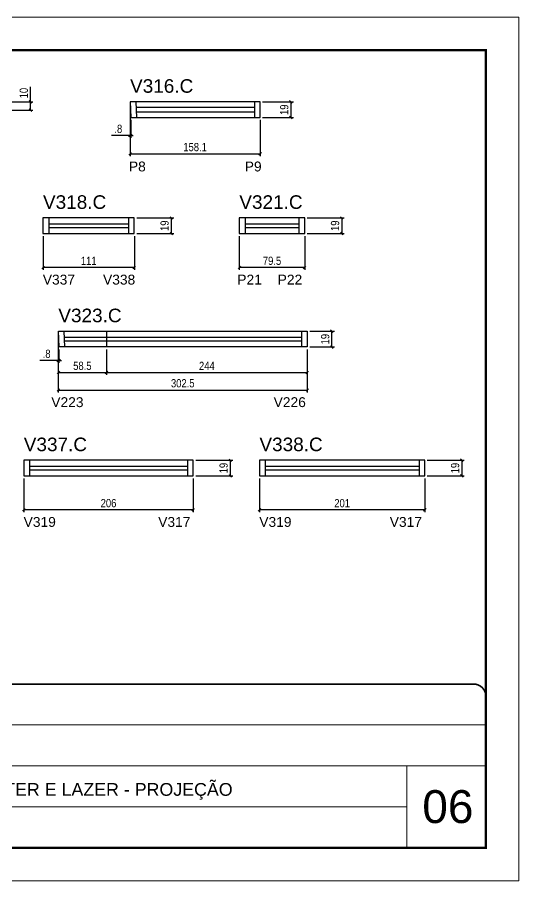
# Model space of a CAD drawing. Extents: x 3245 to 12416, y 917 to 10295.
# Drawn here: x 5720 to 6329, y 7809 to 8859 of the extents above; entities that cross this region are included whole.
import ezdxf

# ---------------------------------------------------------------- set-up
doc = ezdxf.new("R2010")
doc.units = 0
doc.linetypes.add('CONTINUO', pattern=[0])
doc.linetypes.add('DASHED', pattern=[0.75, 0.5, -0.25])
for name, color, linetype in [('5', 5, 'Continuous'), ('COTA', 241, 'Continuous'), ('NOMENCLATURA', 7, 'Continuous'), ('Painéis', 200, 'Continuous'), ('SARR_2.2x7', 40, 'Continuous')]:
    doc.layers.add(name, color=color, linetype=linetype)
for name, color, linetype, lineweight in [('CARIMBO', 255, 'Continuous', 9), ('Folhas', 255, 'Continuous', 9), ('SARRAFO DE PRESSAO', 251, 'DASHED', 9)]:
    doc.layers.add(name, color=color, linetype=linetype, lineweight=lineweight)
doc.styles.add('ARIAL', font='arial.ttf')
doc.styles.add('COTA TECNICA-50', font='techl___.ttf', dxfattribs={"height": 10})
doc.styles.get("Standard").update_dxf_attribs({"font": 'arial.ttf'})
doc.dimstyles.new('COTA PAINEL-50', dxfattribs={"dimtxt": 10, "dimasz": 3, "dimexe": 3, "dimexo": 3, "dimgap": 3, "dimtad": 1, "dimdec": 1, "dimzin": 12, "dimdsep": 46, "dimtxsty": 'COTA TECNICA-50', "dimblk1": 'OBLIQUE', "dimblk2": 'OBLIQUE', "dimsah": 1, "dimcen": 0.9, "dimclrd": 4, "dimclre": 4, "dimclrt": 240, "dimadec": 1, "dimazin": 3, "dimtfac": 1, "dimtdec": 1, "dimtmove": 0, "dimatfit": 3, "dimfxl": 1, "dimtolj": 1, "dimtzin": 12, "dimarcsym": 0})

# ---------------------------------------------------------------- blocks, each defined once
blk = doc.blocks.new('9999999999')
at = {"color": 30, "linetype": 'CONTINUO'}
for p, q in [((98564.6, 34379.6), (99584, 34379.6)), ((98564.6, 34329.8), (99488, 34329.8)), ((99584, 34329.8), (99488, 34329.8)), ((99488, 34329.8), (99488, 34230.2)), ((98564.6, 34280), (99488, 34280))]:
    blk.add_line(p, q, dxfattribs=at)
at = {"color": 30, "linetype": 'CONTINUO', "const_width": 2}
blk.add_lwpolyline([(99584, 34230.2), (99584, 34414.4, 0.414214), (99569, 34429.4), (98229, 34429.4, 0.414214), (98214, 34414.4), (98214, 34245.2, 0.414214), (98229, 34230.2), (99584, 34230.2)], format="xyb", dxfattribs=at)
at = {"layer": 'Folhas'}
blk.add_lwpolyline([(98139, 34190.2), (99624, 34190.2), (99624, 35240.2), (98139, 35240.2)], close=True, dxfattribs=at)
at = {"layer": 'Folhas', "color": 30, "const_width": 3}
blk.add_lwpolyline([(98214, 34230.2), (99584, 34230.2), (99584, 35200.2), (98214, 35200.2)], close=True, dxfattribs=at)
at = {"color": 7, "linetype": 'Continuous', "ltscale": 5, "style": 'ARIAL'}
blk.add_text('BUSINESS CENTER E LAZER - PROJEÇÃO', height=15.483, dxfattribs=at).set_placement((98837.7, 34293.5))
blk = doc.blocks.new('_Oblique')
at = {"color": 0, "linetype": 'ByBlock', "lineweight": -2}
blk.add_line((-0.5, -0.5), (0.5, 0.5), dxfattribs=at)
blk = doc.blocks.new('*D256')
at = {"layer": 'COTA', "color": 4, "linetype": 'ByBlock', "lineweight": -2, "transparency": 16777216}
for p, q in [((5735.6, 8755.8), (5735.6, 8774.3)), ((5698, 8755.8), (5738.6, 8755.8)), ((5735.6, 8745.9), (5735.6, 8755.8)), ((5698, 8745.9), (5738.6, 8745.9))]:
    blk.add_line(p, q, dxfattribs=at)
at = {"layer": 'Defpoints', "color": 0, "linetype": 'ByBlock', "transparency": 16777216}
for p in [(5695, 8755.8), (5735.6, 8755.8), (5695, 8745.9)]:
    blk.add_point(p, dxfattribs=at)
at = {"layer": 'COTA', "color": 4, "linetype": 'ByBlock', "lineweight": -2, "transparency": 16777216, "xscale": 3, "yscale": 3, "zscale": 3}
for p, rotation in [((5735.6, 8755.8), 90), ((5735.6, 8745.9), 270)]:
    blk.add_blockref('_Oblique', p, dxfattribs=dict(at, rotation=rotation))
at = {"layer": 'COTA', "color": 240, "linetype": 'ByBlock', "transparency": 16777216, "insert": (5727.5, 8766.5), "char_height": 10, "attachment_point": 5, "rotation": 90, "style": 'COTA TECNICA-50'}
blk.add_mtext('\\A1;10', dxfattribs=at)
blk = doc.blocks.new('*D318')
at = {"layer": 'COTA', "color": 4, "linetype": 'ByBlock', "lineweight": -2, "transparency": 16777216}
for p, q in [((5856.6, 8752.8), (5856.6, 8689.7)), ((6014.7, 8733.8), (6014.7, 8689.7)), ((5856.6, 8692.7), (6014.7, 8692.7))]:
    blk.add_line(p, q, dxfattribs=at)
at = {"layer": 'Defpoints', "color": 0, "linetype": 'ByBlock', "transparency": 16777216}
for p in [(5856.6, 8755.8), (6014.7, 8736.8), (6014.7, 8692.7)]:
    blk.add_point(p, dxfattribs=at)
at = {"layer": 'COTA', "color": 4, "linetype": 'ByBlock', "lineweight": -2, "transparency": 16777216, "xscale": 3, "yscale": 3, "zscale": 3, "rotation": 180}
blk.add_blockref('_Oblique', (5856.6, 8692.7), dxfattribs=at)
at = {"layer": 'COTA', "color": 4, "linetype": 'ByBlock', "lineweight": -2, "transparency": 16777216, "xscale": 3, "yscale": 3, "zscale": 3}
blk.add_blockref('_Oblique', (6014.7, 8692.7), dxfattribs=at)
at = {"layer": 'COTA', "color": 240, "linetype": 'ByBlock', "transparency": 16777216, "insert": (5935.6, 8700.8), "char_height": 10, "attachment_point": 5, "style": 'COTA TECNICA-50'}
blk.add_mtext('\\A1;158.1', dxfattribs=at)
blk = doc.blocks.new('*D319')
at = {"layer": 'COTA', "color": 4, "linetype": 'ByBlock', "lineweight": -2, "transparency": 16777216}
for p, q in [((5856.6, 8752.8), (5856.6, 8711.9)), ((5857.4, 8733.8), (5857.4, 8711.9)), ((5856.6, 8714.9), (5834.1, 8714.9)), ((5857.4, 8714.9), (5856.6, 8714.9)), ((5857.4, 8714.9), (5860.4, 8714.9))]:
    blk.add_line(p, q, dxfattribs=at)
at = {"layer": 'Defpoints', "color": 0, "linetype": 'ByBlock', "transparency": 16777216}
for p in [(5856.6, 8755.8), (5857.4, 8736.8), (5856.6, 8714.9)]:
    blk.add_point(p, dxfattribs=at)
at = {"layer": 'COTA', "color": 4, "linetype": 'ByBlock', "lineweight": -2, "transparency": 16777216, "xscale": 3, "yscale": 3, "zscale": 3}
blk.add_blockref('_Oblique', (5856.6, 8714.9), dxfattribs=at)
at = {"layer": 'COTA', "color": 4, "linetype": 'ByBlock', "lineweight": -2, "transparency": 16777216, "xscale": 3, "yscale": 3, "zscale": 3, "rotation": 180}
blk.add_blockref('_Oblique', (5857.4, 8714.9), dxfattribs=at)
at = {"layer": 'COTA', "color": 240, "linetype": 'ByBlock', "transparency": 16777216, "insert": (5842.3, 8723), "char_height": 10, "attachment_point": 5, "style": 'COTA TECNICA-50'}
blk.add_mtext('\\A1;.8', dxfattribs=at)
blk = doc.blocks.new('*D320')
at = {"layer": 'COTA', "color": 4, "linetype": 'ByBlock', "lineweight": -2, "transparency": 16777216}
for p, q in [((6017.7, 8755.8), (6055, 8755.8)), ((6052, 8755.8), (6052, 8736.8)), ((6017.7, 8736.8), (6055, 8736.8))]:
    blk.add_line(p, q, dxfattribs=at)
at = {"layer": 'Defpoints', "color": 0, "linetype": 'ByBlock', "transparency": 16777216}
for p in [(6014.7, 8755.8), (6014.7, 8736.8), (6052, 8736.8)]:
    blk.add_point(p, dxfattribs=at)
at = {"layer": 'COTA', "color": 4, "linetype": 'ByBlock', "lineweight": -2, "transparency": 16777216, "xscale": 3, "yscale": 3, "zscale": 3}
for p, rotation in [((6052, 8755.8), 90), ((6052, 8736.8), 270)]:
    blk.add_blockref('_Oblique', p, dxfattribs=dict(at, rotation=rotation))
at = {"layer": 'COTA', "color": 240, "linetype": 'ByBlock', "transparency": 16777216, "insert": (6043.9, 8746.3), "char_height": 10, "attachment_point": 5, "rotation": 90, "style": 'COTA TECNICA-50'}
blk.add_mtext('\\A1;19', dxfattribs=at)
blk = doc.blocks.new('*D463')
at = {"layer": 'COTA', "color": 4, "linetype": 'ByBlock', "lineweight": -2, "transparency": 16777216}
for p, q in [((5750.8, 8592.7), (5750.8, 8551.4)), ((5861.8, 8592.7), (5861.8, 8551.4)), ((5861.8, 8554.4), (5750.8, 8554.4))]:
    blk.add_line(p, q, dxfattribs=at)
at = {"layer": 'Defpoints', "color": 0, "linetype": 'ByBlock', "transparency": 16777216}
for p in [(5750.8, 8595.7), (5861.8, 8595.7), (5750.8, 8554.4)]:
    blk.add_point(p, dxfattribs=at)
at = {"layer": 'COTA', "color": 4, "linetype": 'ByBlock', "lineweight": -2, "transparency": 16777216, "xscale": 3, "yscale": 3, "zscale": 3, "rotation": 180}
blk.add_blockref('_Oblique', (5750.8, 8554.4), dxfattribs=at)
at = {"layer": 'COTA', "color": 4, "linetype": 'ByBlock', "lineweight": -2, "transparency": 16777216, "xscale": 3, "yscale": 3, "zscale": 3}
blk.add_blockref('_Oblique', (5861.8, 8554.4), dxfattribs=at)
at = {"layer": 'COTA', "color": 240, "linetype": 'ByBlock', "transparency": 16777216, "insert": (5806.3, 8562.4), "char_height": 10, "attachment_point": 5, "style": 'COTA TECNICA-50'}
blk.add_mtext('\\A1;111', dxfattribs=at)
blk = doc.blocks.new('*D464')
at = {"layer": 'COTA', "color": 4, "linetype": 'ByBlock', "lineweight": -2, "transparency": 16777216}
for p, q in [((5864.8, 8614.7), (5909.7, 8614.7)), ((5906.7, 8614.7), (5906.7, 8595.7)), ((5864.8, 8595.7), (5909.7, 8595.7))]:
    blk.add_line(p, q, dxfattribs=at)
at = {"layer": 'Defpoints', "color": 0, "linetype": 'ByBlock', "transparency": 16777216}
for p in [(5861.8, 8614.7), (5861.8, 8595.7), (5906.7, 8595.7)]:
    blk.add_point(p, dxfattribs=at)
at = {"layer": 'COTA', "color": 4, "linetype": 'ByBlock', "lineweight": -2, "transparency": 16777216, "xscale": 3, "yscale": 3, "zscale": 3}
for p, rotation in [((5906.7, 8614.7), 90), ((5906.7, 8595.7), 270)]:
    blk.add_blockref('_Oblique', p, dxfattribs=dict(at, rotation=rotation))
at = {"layer": 'COTA', "color": 240, "linetype": 'ByBlock', "transparency": 16777216, "insert": (5898.6, 8605.2), "char_height": 10, "attachment_point": 5, "rotation": 90, "style": 'COTA TECNICA-50'}
blk.add_mtext('\\A1;19', dxfattribs=at)
blk = doc.blocks.new('*D467')
at = {"layer": 'COTA', "color": 4, "linetype": 'ByBlock', "lineweight": -2, "transparency": 16777216}
for p, q in [((5989.3, 8592.7), (5989.3, 8551.4)), ((6068.8, 8592.7), (6068.8, 8551.4)), ((6068.8, 8554.4), (5989.3, 8554.4))]:
    blk.add_line(p, q, dxfattribs=at)
at = {"layer": 'Defpoints', "color": 0, "linetype": 'ByBlock', "transparency": 16777216}
for p in [(5989.3, 8595.7), (6068.8, 8595.7), (5989.3, 8554.4)]:
    blk.add_point(p, dxfattribs=at)
at = {"layer": 'COTA', "color": 4, "linetype": 'ByBlock', "lineweight": -2, "transparency": 16777216, "xscale": 3, "yscale": 3, "zscale": 3, "rotation": 180}
blk.add_blockref('_Oblique', (5989.3, 8554.4), dxfattribs=at)
at = {"layer": 'COTA', "color": 4, "linetype": 'ByBlock', "lineweight": -2, "transparency": 16777216, "xscale": 3, "yscale": 3, "zscale": 3}
blk.add_blockref('_Oblique', (6068.8, 8554.4), dxfattribs=at)
at = {"layer": 'COTA', "color": 240, "linetype": 'ByBlock', "transparency": 16777216, "insert": (6029.1, 8562.5), "char_height": 10, "attachment_point": 5, "style": 'COTA TECNICA-50'}
blk.add_mtext('\\A1;79.5', dxfattribs=at)
blk = doc.blocks.new('*D468')
at = {"layer": 'COTA', "color": 4, "linetype": 'ByBlock', "lineweight": -2, "transparency": 16777216}
for p, q in [((6071.8, 8614.7), (6116.8, 8614.7)), ((6113.8, 8614.7), (6113.8, 8595.7)), ((6071.8, 8595.7), (6116.8, 8595.7))]:
    blk.add_line(p, q, dxfattribs=at)
at = {"layer": 'Defpoints', "color": 0, "linetype": 'ByBlock', "transparency": 16777216}
for p in [(6068.8, 8614.7), (6068.8, 8595.7), (6113.8, 8595.7)]:
    blk.add_point(p, dxfattribs=at)
at = {"layer": 'COTA', "color": 4, "linetype": 'ByBlock', "lineweight": -2, "transparency": 16777216, "xscale": 3, "yscale": 3, "zscale": 3}
for p, rotation in [((6113.8, 8614.7), 90), ((6113.8, 8595.7), 270)]:
    blk.add_blockref('_Oblique', p, dxfattribs=dict(at, rotation=rotation))
at = {"layer": 'COTA', "color": 240, "linetype": 'ByBlock', "transparency": 16777216, "insert": (6105.7, 8605.2), "char_height": 10, "attachment_point": 5, "rotation": 90, "style": 'COTA TECNICA-50'}
blk.add_mtext('\\A1;19', dxfattribs=at)
blk = doc.blocks.new('*D293')
at = {"layer": 'COTA', "color": 4, "linetype": 'ByBlock', "lineweight": -2, "transparency": 16777216}
for p, q in [((5769.4, 8473.8), (5769.4, 8402.4)), ((6071.9, 8454.8), (6071.9, 8402.4)), ((5769.4, 8405.4), (6071.9, 8405.4))]:
    blk.add_line(p, q, dxfattribs=at)
at = {"layer": 'Defpoints', "color": 0, "linetype": 'ByBlock', "transparency": 16777216}
for p in [(5769.4, 8476.8), (6071.9, 8457.8), (6071.9, 8405.4)]:
    blk.add_point(p, dxfattribs=at)
at = {"layer": 'COTA', "color": 4, "linetype": 'ByBlock', "lineweight": -2, "transparency": 16777216, "xscale": 3, "yscale": 3, "zscale": 3, "rotation": 180}
blk.add_blockref('_Oblique', (5769.4, 8405.4), dxfattribs=at)
at = {"layer": 'COTA', "color": 4, "linetype": 'ByBlock', "lineweight": -2, "transparency": 16777216, "xscale": 3, "yscale": 3, "zscale": 3}
blk.add_blockref('_Oblique', (6071.9, 8405.4), dxfattribs=at)
at = {"layer": 'COTA', "color": 240, "linetype": 'ByBlock', "transparency": 16777216, "insert": (5920.6, 8413.6), "char_height": 10, "attachment_point": 5, "style": 'COTA TECNICA-50'}
blk.add_mtext('\\A1;302.5', dxfattribs=at)
blk = doc.blocks.new('*D294')
at = {"layer": 'COTA', "color": 4, "linetype": 'ByBlock', "lineweight": -2, "transparency": 16777216}
for p, q in [((5769.4, 8473.8), (5769.4, 8438.3)), ((5770.2, 8454.8), (5770.2, 8438.3)), ((5769.4, 8441.3), (5747, 8441.3)), ((5770.2, 8441.3), (5769.4, 8441.3)), ((5770.2, 8441.3), (5773.2, 8441.3))]:
    blk.add_line(p, q, dxfattribs=at)
at = {"layer": 'Defpoints', "color": 0, "linetype": 'ByBlock', "transparency": 16777216}
for p in [(5769.4, 8476.8), (5770.2, 8457.8), (5769.4, 8441.3)]:
    blk.add_point(p, dxfattribs=at)
at = {"layer": 'COTA', "color": 4, "linetype": 'ByBlock', "lineweight": -2, "transparency": 16777216, "xscale": 3, "yscale": 3, "zscale": 3}
blk.add_blockref('_Oblique', (5769.4, 8441.3), dxfattribs=at)
at = {"layer": 'COTA', "color": 4, "linetype": 'ByBlock', "lineweight": -2, "transparency": 16777216, "xscale": 3, "yscale": 3, "zscale": 3, "rotation": 180}
blk.add_blockref('_Oblique', (5770.2, 8441.3), dxfattribs=at)
at = {"layer": 'COTA', "color": 240, "linetype": 'ByBlock', "transparency": 16777216, "insert": (5755.2, 8449.4), "char_height": 10, "attachment_point": 5, "style": 'COTA TECNICA-50'}
blk.add_mtext('\\A1;.8', dxfattribs=at)
blk = doc.blocks.new('*D295')
at = {"layer": 'COTA', "color": 4, "linetype": 'ByBlock', "lineweight": -2, "transparency": 16777216}
for p, q in [((5769.4, 8473.8), (5769.4, 8423.7)), ((5827.9, 8454.8), (5827.9, 8423.7)), ((5769.4, 8426.7), (5827.9, 8426.7))]:
    blk.add_line(p, q, dxfattribs=at)
at = {"layer": 'Defpoints', "color": 0, "linetype": 'ByBlock', "transparency": 16777216}
for p in [(5769.4, 8476.8), (5827.9, 8457.8), (5827.9, 8426.7)]:
    blk.add_point(p, dxfattribs=at)
at = {"layer": 'COTA', "color": 4, "linetype": 'ByBlock', "lineweight": -2, "transparency": 16777216, "xscale": 3, "yscale": 3, "zscale": 3, "rotation": 180}
blk.add_blockref('_Oblique', (5769.4, 8426.7), dxfattribs=at)
at = {"layer": 'COTA', "color": 4, "linetype": 'ByBlock', "lineweight": -2, "transparency": 16777216, "xscale": 3, "yscale": 3, "zscale": 3}
blk.add_blockref('_Oblique', (5827.9, 8426.7), dxfattribs=at)
at = {"layer": 'COTA', "color": 240, "linetype": 'ByBlock', "transparency": 16777216, "insert": (5798.6, 8434.8), "char_height": 10, "attachment_point": 5, "style": 'COTA TECNICA-50'}
blk.add_mtext('\\A1;58.5', dxfattribs=at)
blk = doc.blocks.new('*D296')
at = {"layer": 'COTA', "color": 4, "linetype": 'ByBlock', "lineweight": -2, "transparency": 16777216}
for p, q in [((5827.9, 8454.8), (5827.9, 8423.7)), ((6071.9, 8454.8), (6071.9, 8423.7)), ((5827.9, 8426.7), (6071.9, 8426.7))]:
    blk.add_line(p, q, dxfattribs=at)
at = {"layer": 'Defpoints', "color": 0, "linetype": 'ByBlock', "transparency": 16777216}
for p in [(5827.9, 8457.8), (6071.9, 8457.8), (6071.9, 8426.7)]:
    blk.add_point(p, dxfattribs=at)
at = {"layer": 'COTA', "color": 4, "linetype": 'ByBlock', "lineweight": -2, "transparency": 16777216, "xscale": 3, "yscale": 3, "zscale": 3, "rotation": 180}
blk.add_blockref('_Oblique', (5827.9, 8426.7), dxfattribs=at)
at = {"layer": 'COTA', "color": 4, "linetype": 'ByBlock', "lineweight": -2, "transparency": 16777216, "xscale": 3, "yscale": 3, "zscale": 3}
blk.add_blockref('_Oblique', (6071.9, 8426.7), dxfattribs=at)
at = {"layer": 'COTA', "color": 240, "linetype": 'ByBlock', "transparency": 16777216, "insert": (5949.9, 8434.8), "char_height": 10, "attachment_point": 5, "style": 'COTA TECNICA-50'}
blk.add_mtext('\\A1;244', dxfattribs=at)
blk = doc.blocks.new('*D297')
at = {"layer": 'COTA', "color": 4, "linetype": 'ByBlock', "lineweight": -2, "transparency": 16777216}
for p, q in [((6074.9, 8476.8), (6104.8, 8476.8)), ((6101.8, 8457.8), (6101.8, 8476.8)), ((6074.9, 8457.8), (6104.8, 8457.8))]:
    blk.add_line(p, q, dxfattribs=at)
at = {"layer": 'Defpoints', "color": 0, "linetype": 'ByBlock', "transparency": 16777216}
for p in [(6071.9, 8476.8), (6101.8, 8476.8), (6071.9, 8457.8)]:
    blk.add_point(p, dxfattribs=at)
at = {"layer": 'COTA', "color": 4, "linetype": 'ByBlock', "lineweight": -2, "transparency": 16777216, "xscale": 3, "yscale": 3, "zscale": 3}
for p, rotation in [((6101.8, 8476.8), 90), ((6101.8, 8457.8), 270)]:
    blk.add_blockref('_Oblique', p, dxfattribs=dict(at, rotation=rotation))
at = {"layer": 'COTA', "color": 240, "linetype": 'ByBlock', "transparency": 16777216, "insert": (6093.7, 8467.3), "char_height": 10, "attachment_point": 5, "rotation": 90, "style": 'COTA TECNICA-50'}
blk.add_mtext('\\A1;19', dxfattribs=at)
blk = doc.blocks.new('*D388')
at = {"layer": 'COTA', "color": 4, "linetype": 'ByBlock', "lineweight": -2, "transparency": 16777216}
for p, q in [((5727.4, 8298), (5727.4, 8256.7)), ((5933.4, 8298), (5933.4, 8256.7)), ((5933.4, 8259.7), (5727.4, 8259.7))]:
    blk.add_line(p, q, dxfattribs=at)
at = {"layer": 'Defpoints', "color": 0, "linetype": 'ByBlock', "transparency": 16777216}
for p in [(5727.4, 8301), (5933.4, 8301), (5727.4, 8259.7)]:
    blk.add_point(p, dxfattribs=at)
at = {"layer": 'COTA', "color": 4, "linetype": 'ByBlock', "lineweight": -2, "transparency": 16777216, "xscale": 3, "yscale": 3, "zscale": 3, "rotation": 180}
blk.add_blockref('_Oblique', (5727.4, 8259.7), dxfattribs=at)
at = {"layer": 'COTA', "color": 4, "linetype": 'ByBlock', "lineweight": -2, "transparency": 16777216, "xscale": 3, "yscale": 3, "zscale": 3}
blk.add_blockref('_Oblique', (5933.4, 8259.7), dxfattribs=at)
at = {"layer": 'COTA', "color": 240, "linetype": 'ByBlock', "transparency": 16777216, "insert": (5830.4, 8267.8), "char_height": 10, "attachment_point": 5, "style": 'COTA TECNICA-50'}
blk.add_mtext('\\A1;206', dxfattribs=at)
blk = doc.blocks.new('*D389')
at = {"layer": 'COTA', "color": 4, "linetype": 'ByBlock', "lineweight": -2, "transparency": 16777216}
for p, q in [((5936.4, 8320), (5981.4, 8320)), ((5978.4, 8320), (5978.4, 8301)), ((5936.4, 8301), (5981.4, 8301))]:
    blk.add_line(p, q, dxfattribs=at)
at = {"layer": 'Defpoints', "color": 0, "linetype": 'ByBlock', "transparency": 16777216}
for p in [(5933.4, 8320), (5933.4, 8301), (5978.4, 8301)]:
    blk.add_point(p, dxfattribs=at)
at = {"layer": 'COTA', "color": 4, "linetype": 'ByBlock', "lineweight": -2, "transparency": 16777216, "xscale": 3, "yscale": 3, "zscale": 3}
for p, rotation in [((5978.4, 8320), 90), ((5978.4, 8301), 270)]:
    blk.add_blockref('_Oblique', p, dxfattribs=dict(at, rotation=rotation))
at = {"layer": 'COTA', "color": 240, "linetype": 'ByBlock', "transparency": 16777216, "insert": (5970.3, 8310.5), "char_height": 10, "attachment_point": 5, "rotation": 90, "style": 'COTA TECNICA-50'}
blk.add_mtext('\\A1;19', dxfattribs=at)
blk = doc.blocks.new('*D390')
at = {"layer": 'COTA', "color": 4, "linetype": 'ByBlock', "lineweight": -2, "transparency": 16777216}
for p, q in [((6013.8, 8298), (6013.8, 8256.7)), ((6214.8, 8298), (6214.8, 8256.7)), ((6214.8, 8259.7), (6013.8, 8259.7))]:
    blk.add_line(p, q, dxfattribs=at)
at = {"layer": 'Defpoints', "color": 0, "linetype": 'ByBlock', "transparency": 16777216}
for p in [(6013.8, 8301), (6214.8, 8301), (6013.8, 8259.7)]:
    blk.add_point(p, dxfattribs=at)
at = {"layer": 'COTA', "color": 4, "linetype": 'ByBlock', "lineweight": -2, "transparency": 16777216, "xscale": 3, "yscale": 3, "zscale": 3, "rotation": 180}
blk.add_blockref('_Oblique', (6013.8, 8259.7), dxfattribs=at)
at = {"layer": 'COTA', "color": 4, "linetype": 'ByBlock', "lineweight": -2, "transparency": 16777216, "xscale": 3, "yscale": 3, "zscale": 3}
blk.add_blockref('_Oblique', (6214.8, 8259.7), dxfattribs=at)
at = {"layer": 'COTA', "color": 240, "linetype": 'ByBlock', "transparency": 16777216, "insert": (6114.3, 8267.8), "char_height": 10, "attachment_point": 5, "style": 'COTA TECNICA-50'}
blk.add_mtext('\\A1;201', dxfattribs=at)
blk = doc.blocks.new('*D391')
at = {"layer": 'COTA', "color": 4, "linetype": 'ByBlock', "lineweight": -2, "transparency": 16777216}
for p, q in [((6217.8, 8320), (6262.7, 8320)), ((6259.7, 8320), (6259.7, 8301)), ((6217.8, 8301), (6262.7, 8301))]:
    blk.add_line(p, q, dxfattribs=at)
at = {"layer": 'Defpoints', "color": 0, "linetype": 'ByBlock', "transparency": 16777216}
for p in [(6214.8, 8320), (6214.8, 8301), (6259.7, 8301)]:
    blk.add_point(p, dxfattribs=at)
at = {"layer": 'COTA', "color": 4, "linetype": 'ByBlock', "lineweight": -2, "transparency": 16777216, "xscale": 3, "yscale": 3, "zscale": 3}
for p, rotation in [((6259.7, 8320), 90), ((6259.7, 8301), 270)]:
    blk.add_blockref('_Oblique', p, dxfattribs=dict(at, rotation=rotation))
at = {"layer": 'COTA', "color": 240, "linetype": 'ByBlock', "transparency": 16777216, "insert": (6251.6, 8310.5), "char_height": 10, "attachment_point": 5, "rotation": 90, "style": 'COTA TECNICA-50'}
blk.add_mtext('\\A1;19', dxfattribs=at)

msp = doc.modelspace()

# ---------------------------------------------------------------- linework, layer by layer
at = {"layer": 'Painéis', "linetype": 'Continuous'}
msp.add_line((5827.87, 8476.8), (5827.87, 8457.8), dxfattribs=at)
for points in [[(6014.66, 8755.84), (5856.56, 8755.84), (5857.37, 8736.84), (6014.66, 8736.84)], [(5861.76, 8614.67), (5750.76, 8614.67), (5750.76, 8595.67), (5861.76, 8595.67)], [(6068.85, 8614.67), (5989.35, 8614.67), (5989.35, 8595.67), (6068.85, 8595.67)], [(6071.87, 8457.8), (5770.23, 8457.8), (5769.42, 8476.8), (6071.87, 8476.8)], [(5933.44, 8319.99), (5727.44, 8319.99), (5727.44, 8300.99), (5933.44, 8300.99)], [(6214.79, 8319.99), (6013.79, 8319.99), (6013.79, 8300.99), (6214.79, 8300.99)]]:
    msp.add_lwpolyline(points, close=True, dxfattribs=at)
at = {"layer": 'SARR_2.2x7', "linetype": 'Continuous'}
for p, q in [((5863.67, 8755.84), (5864.49, 8736.84)), ((6007.66, 8748.84), (5863.97, 8748.84)), ((6007.66, 8755.84), (6007.66, 8736.84)), ((5864.19, 8743.84), (6007.66, 8743.84)), ((5757.76, 8614.67), (5757.76, 8595.67)), ((5854.76, 8614.67), (5854.76, 8595.67)), ((5996.35, 8614.67), (5996.35, 8595.67)), ((6061.85, 8614.67), (6061.85, 8595.67)), ((5757.76, 8607.67), (5854.76, 8607.67)), ((5854.76, 8602.67), (5757.76, 8602.67)), ((5996.35, 8607.67), (6061.85, 8607.67)), ((6061.85, 8602.67), (5996.35, 8602.67)), ((5777.24, 8457.8), (5776.43, 8476.8)), ((6064.87, 8476.8), (6064.87, 8457.8)), ((5776.73, 8469.8), (6064.87, 8469.8)), ((6064.87, 8464.8), (5776.94, 8464.8)), ((5734.44, 8319.99), (5734.44, 8300.99)), ((5926.44, 8319.99), (5926.44, 8300.99)), ((6020.79, 8319.99), (6020.79, 8300.99)), ((6207.79, 8319.99), (6207.79, 8300.99)), ((5734.44, 8312.99), (5926.44, 8312.99)), ((5926.44, 8307.99), (5734.44, 8307.99)), ((6020.79, 8312.99), (6207.79, 8312.99)), ((6207.79, 8307.99), (6020.79, 8307.99))]:
    msp.add_line(p, q, dxfattribs=at)

# ---------------------------------------------------------------- block references
at = {"layer": 'SARRAFO DE PRESSAO', "color": 6, "linetype": 'ByBlock'}
msp.add_blockref('9999999999', (-93295.13, -26381.5), dxfattribs=at)

# ---------------------------------------------------------------- texts
at = {"layer": '5', "linetype": 'Continuous'}
for s, rotation, p in [('P8', 0.00004, (5855.17, 8671.26)), ('P9', 0.00004, (5995.94, 8671.26)), ('V337', 359.99996, (5750.57, 8533.69)), ('V338', 359.99996, (5823.73, 8533.69)), ('P21', 359.99996, (5986.89, 8533.69)), ('P22', 359.99996, (6035.94, 8533.69)), ('V223', 359.99996, (5760.87, 8384.66)), ('V226', 359.99996, (6031.02, 8384.66)), ('V319', 359.99996, (5727.25, 8239)), ('V317', 359.99996, (5890.79, 8239)), ('V319', 359.99996, (6013.6, 8239)), ('V317', 359.99996, (6172.13, 8239))]:
    msp.add_text(s, height=12, rotation=rotation, dxfattribs=at).set_placement(p)
at = {"layer": 'CARIMBO', "style": 'ARIAL'}
msp.add_text('06', height=40, dxfattribs=at).set_placement((6211.7, 7878.85))
at = {"layer": 'NOMENCLATURA', "linetype": 'Continuous'}
for s, p in [('V316.C', (5856.56, 8766.91)), ('V318.C', (5750.76, 8625.74)), ('V321.C', (5989.35, 8625.74)), ('V323.C', (5769.42, 8487.87)), ('V337.C', (5727.44, 8331.06)), ('V338.C', (6013.79, 8331.06))]:
    msp.add_text(s, height=16.5, dxfattribs=at).set_placement(p)

# ---------------------------------------------------------------- dimensions: what is measured, and where the dimension line sits
at = {"layer": 'COTA', "linetype": 'ByBlock'}
for base, p1, p2, angle, picture, middle in [((5735.64, 8755.84), (5695.01, 8745.85), (5695.01, 8755.84), 90, '*D256', (5727.54, 8766.55)), ((6052.03, 8736.84), (6014.66, 8755.84), (6014.66, 8736.84), 90, '*D320', (6043.94, 8746.34)), ((5906.7, 8595.67), (5861.76, 8614.67), (5861.76, 8595.67), 90, '*D464', (5898.62, 8605.17)), ((6113.79, 8595.67), (6068.85, 8614.67), (6068.85, 8595.67), 90, '*D468', (6105.7, 8605.17)), ((5750.76, 8554.39), (5861.76, 8595.67), (5750.76, 8595.67), 180, '*D463', (5806.26, 8562.45)), ((5989.35, 8554.39), (6068.85, 8595.67), (5989.35, 8595.67), 180, '*D467', (6029.1, 8562.53)), ((6101.82, 8476.8), (6071.87, 8457.8), (6071.87, 8476.8), 90, '*D297', (6093.74, 8467.3)), ((5978.39, 8300.99), (5933.44, 8319.99), (5933.44, 8300.99), 90, '*D389', (5970.3, 8310.49)), ((6259.73, 8300.99), (6214.79, 8319.99), (6214.79, 8300.99), 90, '*D391', (6251.64, 8310.49)), ((5727.44, 8259.7), (5933.44, 8300.99), (5727.44, 8300.99), 180, '*D388', (5830.44, 8267.8)), ((6013.79, 8259.7), (6214.79, 8300.99), (6013.79, 8300.99), 180, '*D390', (6114.29, 8267.8))]:
    dim = msp.add_linear_dim(base=base, p1=p1, p2=p2, angle=angle, dimstyle='COTA PAINEL-50', override={"dimarcsym": 1}, dxfattribs=at)
    dim.commit()
    dim.dimension.update_dxf_attribs({"geometry": picture, "text_midpoint": middle})
for base, p1, p2, override, picture, middle in [((5856.56, 8714.9), (5857.37, 8736.84), (5856.56, 8755.84), {"dimarcsym": 1}, '*D319', (5842.34, 8722.99)), ((6014.66, 8692.7), (5856.56, 8755.84), (6014.66, 8736.84), {"dimarcsym": 1}, '*D318', (5935.61, 8700.83)), ((5769.42, 8441.26), (5770.23, 8457.8), (5769.42, 8476.8), {"dimarcsym": 1}, '*D294', (5755.2, 8449.36)), ((6071.8746, 8405.3556), (5769.4201, 8476.8027), (6071.8746, 8457.8027), {"dimarcsym": 1}, '*D293', (5920.6473, 8413.5749)), ((5827.8746, 8426.7011), (5769.4201, 8476.8027), (5827.8746, 8457.8027), {"dimarcsym": 1}, '*D295', (5798.6473, 8434.8326)), ((6071.87, 8426.7), (5827.87, 8457.8), (6071.87, 8457.8), {"dimtmove": 1, "dimarcsym": 1}, '*D296', (5949.87, 8434.77))]:
    dim = msp.add_linear_dim(base=base, p1=p1, p2=p2, dimstyle='COTA PAINEL-50', override=override, dxfattribs=at)
    dim.commit()
    dim.dimension.update_dxf_attribs({"geometry": picture, "text_midpoint": middle})

doc.saveas('drawing.dxf')
